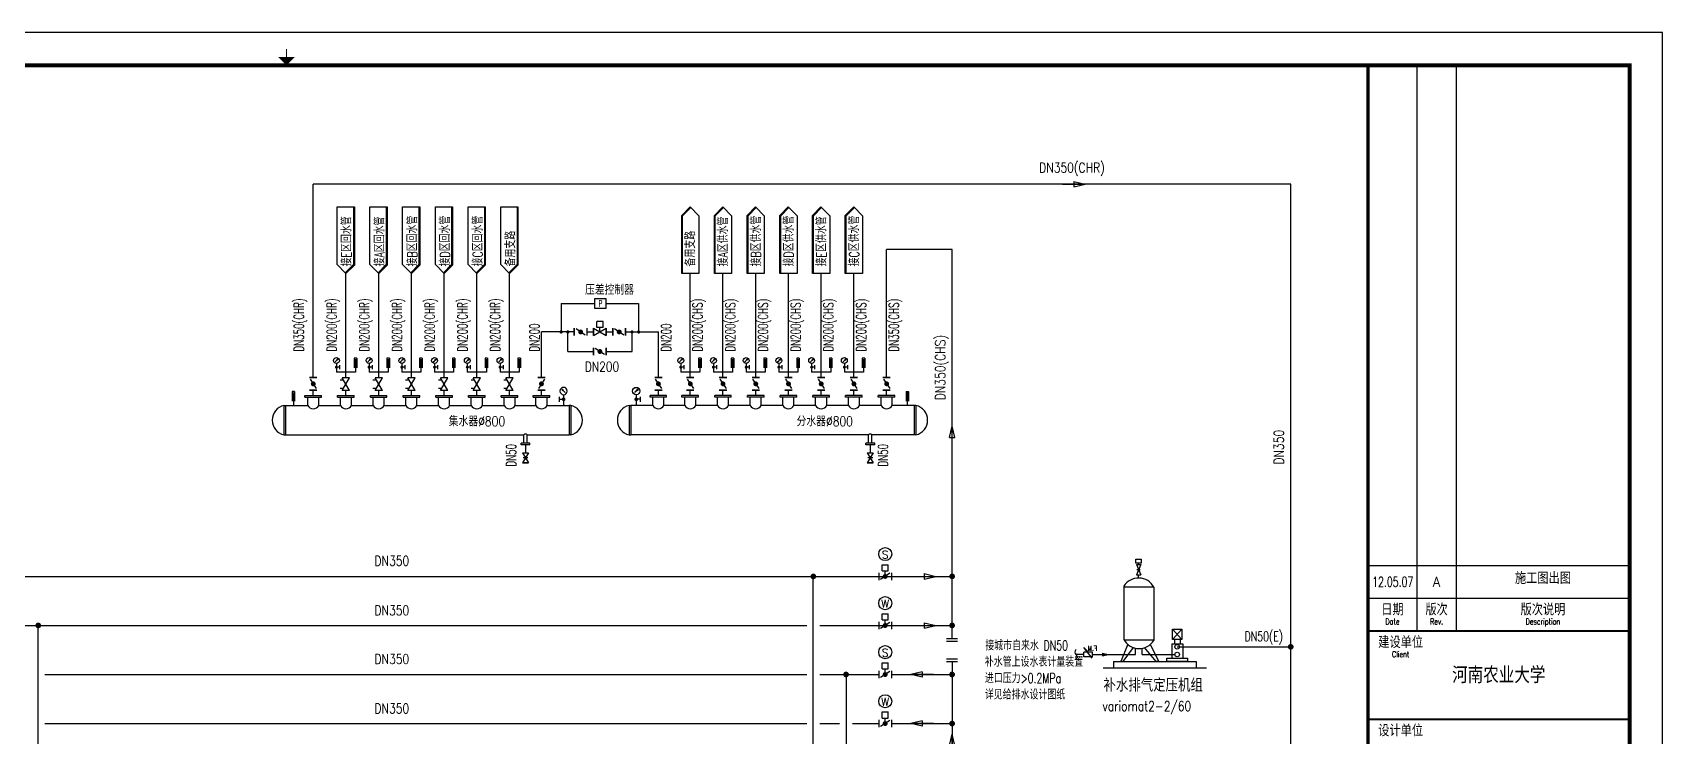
# Model space of a CAD drawing. Extents: x -345393 to -54719, y 203828 to 476815.
# Drawn here: x -311102 to -261293, y 307598 to 329124 of the extents above; entities that cross this region are included whole.
import ezdxf
from ezdxf.enums import TextEntityAlignment as Align

# ---------------------------------------------------------------- set-up
doc = ezdxf.new("R2010")
doc.units = 0
doc.header["$LTSCALE"] = 1000
doc.header["$MEASUREMENT"] = 0
doc.linetypes.add('CONTINOUS', pattern=[0])
doc.layers.get('0').update_dxf_attribs({"color": 252, "linetype": 'CONTINUOUS'})
doc.layers.get('Defpoints').update_dxf_attribs({"color": 252, "linetype": 'CONTINUOUS'})
for name, color, linetype in [('图框', 252, 'CONTINUOUS'), ('暖通-水-水阀', 3, 'CONTINUOUS'), ('暖通-水-管道-供水', 1, 'CONTINUOUS'), ('暖通-风-设备', 40, 'CONTINUOUS'), ('暖通-风-说明', 3, 'CONTINUOUS')]:
    doc.layers.add(name, color=color, linetype=linetype)
doc.styles.add('HZ-ZG', font='romans.shx', dxfattribs={"width": 0.8, "bigfont": 'hzf.shx'})
doc.styles.add('HZXY', font='romans.shx', dxfattribs={"bigfont": 'HZTXT.SHX'})
doc.styles.add('K-KHZ', font='', dxfattribs={"width": 0.8})
doc.styles.add('TKZ1', font='tjromant.shx', dxfattribs={"bigfont": 'tjhts.shx'})
doc.styles.add('TKZ1_tjhts.shx', font='tjromant.shx', dxfattribs={"bigfont": 'tjhts.shx'})
doc.styles.add('TKZ2_tjkts.shx', font='tjromant.shx', dxfattribs={"bigfont": 'tjkts.shx'})
doc.styles.get('K-KHZ').set_extended_font_data('SimSun')

# ---------------------------------------------------------------- blocks, each defined once
blk = doc.blocks.new('箭头')
at = {"color": 3, "linetype": 'CONTINOUS'}
for p, q in [((-317, 0), (381, 0)), ((32, 84), (381, 0)), ((32, 84), (32, -84)), ((32, -84), (381, 0))]:
    blk.add_line(p, q, dxfattribs=at)
blk = doc.blocks.new('电动双位蝶阀150-2')
for p, q in [((-130, 75), (-130, -75)), ((94, 63), (-94, -63)), ((-62, 237), (63, 237)), ((-62, 112), (-62, 237)), ((-62, 112), (63, 112)), ((0, 0), (0, 112)), ((63, 112), (63, 237)), ((130, 75), (130, -75))]:
    blk.add_line(p, q)
at = {"const_width": 49.7}
blk.add_lwpolyline([(-25, -1, 1), (25, -1, 1)], format="xyb", close=True, dxfattribs=at)
blk = doc.blocks.new('水力平衡阀150')
for p, q in [((130, -75), (-130, 75)), ((130, 75), (-130, -75)), ((-130, -75), (-130, 75)), ((-85, 49), (-85, 117)), ((85, 49), (85, 117)), ((130, -75), (130, 75))]:
    blk.add_line(p, q)
blk = doc.blocks.new('温度计150')
for p, q in [((26, 285), (-26, 285)), ((-26, 285), (-26, 85)), ((0, 264), (0, 0)), ((26, 285), (26, 85))]:
    blk.add_line(p, q)
blk = doc.blocks.new('压力表150')
for p, q in [((-5, 291), (37, 332)), ((37, 332), (2, 311, -2160)), ((37, 332), (16, 298, -2160)), ((-32, 264), (-5, 291)), ((86, 125), (-18, 125)), ((0, 219), (0, 117)), ((0, 112), (0, 0)), ((86, 75), (86, 175))]:
    blk.add_line(p, q)
at = {"const_width": 37.5}
blk.add_lwpolyline([(-19, 125, 1), (19, 125, 1)], format="xyb", close=True, dxfattribs=at)
blk.add_circle((0, 294), 75)
for start, end in [(90, 270), (270, 90)]:
    blk.add_arc((0, 125), 18.8, start, end)
blk = doc.blocks.new('闸阀150')
for p, q in [((130, 75), (-130, -75)), ((130, -75), (-130, 75)), ((-130, 75), (-130, -75)), ((0, -63), (0, 63)), ((130, 75), (130, -75))]:
    blk.add_line(p, q)
blk = doc.blocks.new('蝶阀150-2')
for p, q in [((-130, 75), (-130, -75)), ((94, 63), (-94, -63)), ((130, 75), (130, -75))]:
    blk.add_line(p, q)
at = {"const_width": 49.7}
blk.add_lwpolyline([(-25, -1, 1), (25, -1, 1)], format="xyb", close=True, dxfattribs=at)
blk = doc.blocks.new('电动双位阀150')
for p, q in [((130, 75), (-130, -75)), ((130, -75), (-130, 75)), ((-130, 75), (-130, -75)), ((-63, 213), (63, 213)), ((-63, 88), (-63, 213)), ((-63, 88), (63, 88)), ((0, 0), (0, 88)), ((63, 88), (63, 213)), ((130, 75), (130, -75))]:
    blk.add_line(p, q)
blk = doc.blocks.new('TJAD_TK_A1')
for p, q in [((1266.38, 940.45), (1266.38, 767.45)), ((1278.38, 940.45), (1278.38, 767.45)), ((1251.38, 777.45), (1263.38, 777.45)), ((1251.38, 777.45), (1331.38, 777.45)), ((1251.38, 767.45), (1331.38, 767.45))]:
    blk.add_line(p, q)
for points, const_width in [([(1251.38, 940.45), (1251.38, 366.45)], 1), ([(1251.38, 767.45), (1331.38, 767.45)], 0.6)]:
    blk.add_lwpolyline(points, dxfattribs=dict(const_width=const_width))
at = {"layer": '图框'}
for p, q in [((1341.38, 950.45), (500.38, 950.45)), ((1341.38, 356.45), (1341.38, 950.45)), ((1251.38, 787.45), (1331.38, 787.45))]:
    blk.add_line(p, q, dxfattribs=at)
for points, const_width in [([(920.88, 942.95), (920.88, 945.45)], 0.3), ([(1251.38, 740.45), (1331.38, 740.45)], 0.6)]:
    blk.add_lwpolyline(points, dxfattribs=dict(at, const_width=const_width))
at = {"layer": '图框', "const_width": 1.2}
blk.add_lwpolyline([(1331.38, 940.45), (525.38, 940.45), (525.38, 366.45), (1331.38, 366.45)], close=True, dxfattribs=at)
at = {"layer": '图框'}
blk.add_solid([(918.38, 942.95), (923.38, 942.95), (920.88, 940.45)], dxfattribs=at)
at = {"style": 'TKZ2_tjkts.shx'}
for s, p in [('日期', (1258.88, 774)), ('版次', (1272.38, 774)), ('版次说明', (1304.88, 774)), ('建设单位', (1261.38, 764)), ('设计单位', (1261.38, 737))]:
    blk.add_text(s, height=3.6, dxfattribs=at).set_placement(p, align=Align.MIDDLE_CENTER)
at = {"style": 'TKZ2_tjkts.shx', "width": 0.8}
for s, p in [('Date', (1258.88, 770.3)), ('Rev.', (1272.38, 770.3)), ('Description', (1304.88, 770.3)), ('Client', (1261.38, 760.3))]:
    blk.add_text(s, height=1.8, dxfattribs=at).set_placement(p, align=Align.MIDDLE_CENTER)
at = {"layer": '图框', "style": 'TKZ1_tjhts.shx', "width": 0.7}
blk.add_text('12.05.07', height=3, dxfattribs=at).set_placement((1258.96, 782.45), align=Align.MIDDLE_CENTER)
at = {"layer": '图框', "style": 'TKZ1_tjhts.shx'}
for s, height, p in [('A', 3, (1272.38, 782.45)), ('施工图出图', 3.6, (1304.88, 783.61)), ('河南农业大学', 5, (1291.38, 753.95))]:
    blk.add_text(s, height=height, dxfattribs=at).set_placement(p, align=Align.MIDDLE_CENTER)
blk = doc.blocks.new('流量计150')
for p, q in [((0, -75), (0, 75)), ((0, 75), (260, 75)), ((260, -75), (260, 75)), ((0, -75), (260, -75))]:
    blk.add_line(p, q)
blk.add_lwpolyline([(7, -117), (255, 211), (138, 89), (185, 118)])
at = {"style": 'HZXY', "width": 0.7}
blk.add_text('F.M', height=150, dxfattribs=at).set_placement((-1, 189), align=Align.MIDDLE)
blk = doc.blocks.new('闭式定压罐')
at = {"color": 3}
for p, q in [((-576, 3199), (-576, 3315)), ((-576, 3315), (-412, 3315)), ((-494, 3199), (-576, 3199)), ((-563, 3155), (-425, 3155)), ((-563, 3155), (-425, 2840)), ((-425, 3155), (-563, 2840)), ((-546, 2998), (-442, 2998)), ((-494, 3155), (-494, 3199)), ((-412, 3199), (-494, 3199)), ((-412, 3315), (-412, 3199)), ((-563, 2840), (-425, 2840)), ((-942, 2475), (-36, 2475)), ((-827, 719), (-1039, 194)), ((-969, 194), (-655, 617)), ((-935, 849), (-31, 849)), ((43, 194), (-310, 617)), ((-137, 711), (122, 194)), ((602, 862), (602, 734)), ((771, 862), (771, 734)), ((-1582, 0), (1582, 0)), ((-1265, 194), (1265, 194)), ((-1265, 194), (-1265, 0)), ((-1039, 194), (-969, 194)), ((122, 194), (43, 194)), ((367, 292), (996, 292)), ((367, 194), (367, 292)), ((996, 194), (367, 194)), ((996, 292), (996, 194)), ((1265, 194), (1265, 0))]:
    blk.add_line(p, q, dxfattribs=at)
for p, q in [((-942, 2493), (-942, 861)), ((-31, 2467), (-31, 834)), ((545, 1173), (828, 1173)), ((545, 862), (545, 1173)), ((828, 1173), (828, 862)), ((521, 734), (856, 734)), ((521, 734), (521, 292)), ((828, 862), (545, 862)), ((856, 734), (856, 292))]:
    blk.add_line(p, q)
at = {"color": 2}
for p, q in [((-494, 2743), (-494, 2840)), ((545, 1173), (828, 862)), ((545, 862), (828, 1173))]:
    blk.add_line(p, q, dxfattribs=at)
at = {"color": 1}
for p, q in [((-586, 404), (-586, 584)), ((-386, 404), (-386, 584)), ((-1909, 404), (-586, 404)), ((-386, 404), (616, 404))]:
    blk.add_line(p, q, dxfattribs=at)
at = {"color": 2}
for centre in [(685, 638), (685, 404)]:
    blk.add_circle(centre, 69.4, dxfattribs=at)
for centre, start, end in [((-494, 2217), 28.3164, 148.3164), ((-479, 1110), 208.3164, 328.3164)]:
    blk.add_arc(centre, 526, start, end)

msp = doc.modelspace()

# ---------------------------------------------------------------- linework, layer by layer
at = {"layer": 'Defpoints'}
for points in [[(-270292.68322, 328124.43019), (-342892.68322, 328124.43019), (-342892.68322, 270724.43019), (-270292.68322, 270724.43019)], [(-342892.68322, 328124.43019), (-270292.68322, 328124.43019), (-270292.68322, 270724.43019), (-342892.68322, 270724.43019)]]:
    msp.add_lwpolyline(points, close=True, dxfattribs=at)
at = {"layer": '暖通-水-水阀'}
for p, q in [((-293571.7787, 320980.99949), (-293929.75975, 320980.99949)), ((-293929.75975, 320980.99949), (-293929.75975, 320694.61466)), ((-293571.7787, 320694.61466), (-293571.7787, 320980.99949)), ((-293929.75975, 320694.61466), (-293571.7787, 320694.61466)), ((-294548.14804, 320079.673), (-294548.14804, 319854.7512)), ((-294158.57207, 320079.673), (-294158.57207, 319854.7512)), ((-293958.32958, 319854.7512), (-293958.32958, 320079.673)), ((-293568.75361, 319854.7512), (-293568.75361, 320079.673)), ((-293368.94724, 320079.673), (-293368.94724, 319854.7512)), ((-292979.37127, 320079.673), (-292979.37127, 319854.7512)), ((-293958.43861, 319480.98421), (-293958.43861, 319256.06242)), ((-293568.86264, 319480.98421), (-293568.86264, 319256.06242)), ((-302413.08762, 318575.21888), (-302638.00941, 318575.21888)), ((-301525.54851, 318740.56067), (-301817.19032, 318740.56067)), ((-301412.70358, 318564.54462), (-301637.62537, 318564.54462)), ((-301233.90671, 318740.56067), (-301525.54851, 318740.56067)), ((-300525.54851, 318740.56067), (-300817.19032, 318740.56067)), ((-300412.44755, 318564.54462), (-300637.36934, 318564.54462)), ((-300233.90671, 318740.56067), (-300525.54851, 318740.56067)), ((-299525.54851, 318740.56067), (-299817.19032, 318740.56067)), ((-299412.44755, 318564.54462), (-299637.36934, 318564.54462)), ((-299233.90671, 318740.56067), (-299525.54851, 318740.56067)), ((-298525.54851, 318740.56067), (-298817.19032, 318740.56067)), ((-298412.44755, 318564.54462), (-298637.36934, 318564.54462)), ((-298233.90671, 318740.56067), (-298525.54851, 318740.56067)), ((-297525.54851, 318740.56067), (-297817.19032, 318740.56067)), ((-297412.44755, 318564.54462), (-297637.36934, 318564.54462)), ((-297233.90671, 318740.56067), (-297525.54851, 318740.56067)), ((-296525.54851, 318740.56067), (-296817.19032, 318740.56067)), ((-296412.44755, 318564.54462), (-296637.36934, 318564.54462)), ((-296233.90671, 318740.56067), (-296525.54851, 318740.56067)), ((-295662.09655, 318575.21888), (-295437.17476, 318575.21888)), ((-291864.98664, 318575.21888), (-292089.90843, 318575.21888)), ((-291002.17474, 318740.56067), (-291293.81655, 318740.56067)), ((-290889.71385, 318575.21888), (-291114.63564, 318575.21888)), ((-290710.53294, 318740.56067), (-291002.17474, 318740.56067)), ((-290002.17474, 318740.56067), (-290293.81655, 318740.56067)), ((-289889.71385, 318575.21888), (-290114.63564, 318575.21888)), ((-289710.53294, 318740.56067), (-290002.17474, 318740.56067)), ((-289002.17474, 318740.56067), (-289293.81655, 318740.56067)), ((-288889.71385, 318575.21888), (-289114.63564, 318575.21888)), ((-288710.53294, 318740.56067), (-289002.17474, 318740.56067)), ((-288002.17474, 318740.56067), (-288293.81655, 318740.56067)), ((-287889.71385, 318575.21888), (-288114.63564, 318575.21888)), ((-287710.53294, 318740.56067), (-288002.17474, 318740.56067)), ((-287002.17474, 318740.56067), (-287293.81655, 318740.56067)), ((-286889.71385, 318575.21888), (-287114.63564, 318575.21888)), ((-286710.53294, 318740.56067), (-287002.17474, 318740.56067)), ((-286002.17474, 318740.56067), (-286293.81655, 318740.56067)), ((-285889.71385, 318575.21888), (-286114.63564, 318575.21888)), ((-285710.53294, 318740.56067), (-286002.17474, 318740.56067)), ((-284889.13779, 318575.21888), (-285114.05958, 318575.21888)), ((-302413.08762, 318185.64291), (-302638.00941, 318185.64291)), ((-301412.70358, 318174.96865), (-301637.62537, 318174.96865)), ((-300412.44755, 318174.96865), (-300637.36934, 318174.96865)), ((-299412.44755, 318174.96865), (-299637.36934, 318174.96865)), ((-298412.44755, 318174.96865), (-298637.36934, 318174.96865)), ((-297412.44755, 318174.96865), (-297637.36934, 318174.96865)), ((-296412.44755, 318174.96865), (-296637.36934, 318174.96865)), ((-295662.09655, 318185.64291), (-295437.17476, 318185.64291)), ((-291864.98664, 318185.64291), (-292089.90843, 318185.64291)), ((-290889.71385, 318185.64291), (-291114.63564, 318185.64291)), ((-289889.71385, 318185.64291), (-290114.63564, 318185.64291)), ((-288889.71385, 318185.64291), (-289114.63564, 318185.64291)), ((-287889.71385, 318185.64291), (-288114.63564, 318185.64291)), ((-286889.71385, 318185.64291), (-287114.63564, 318185.64291)), ((-285889.71385, 318185.64291), (-286114.63564, 318185.64291)), ((-284889.13779, 318185.64291), (-285114.05958, 318185.64291)), ((-295947.30333, 315961.03373), (-296127.24077, 315961.03373)), ((-285411.66197, 315961.03373), (-285591.5994, 315961.03373)), ((-283169.89334, 310591.85105), (-282830.61303, 310591.85105)), ((-283169.89334, 310508.51771), (-282830.61303, 310508.51771)), ((-283169.89334, 309975.18438), (-282830.61303, 309975.18438)), ((-283169.89334, 309891.85105), (-282830.61303, 309891.85105))]:
    msp.add_line(p, q, dxfattribs=at)
at = {"layer": '暖通-水-管道-供水'}
for p, q in [((-302525.54851, 318564.54462), (-302525.54851, 324486.39897)), ((-272650.92758, 324486.39897), (-302525.54851, 324486.39897)), ((-272650.92758, 283772.94705), (-272650.92758, 324486.39897)), ((-285001.59868, 318575.21888), (-285001.53779, 322486.39897)), ((-283000.25319, 322486.39897), (-285001.53779, 322486.39897)), ((-283000.25319, 310591.85105), (-283000.25319, 322486.39897)), ((-301525.16447, 318564.54462), (-301525.16447, 321758.11752)), ((-300524.90844, 318564.54462), (-300524.90844, 321758.11752)), ((-299524.90844, 318564.54462), (-299524.90844, 321758.11752)), ((-298524.90844, 318564.54462), (-298524.90844, 321758.11752)), ((-297524.90844, 318564.54462), (-297524.90844, 321758.11752)), ((-296524.90844, 318564.54462), (-296524.90844, 321758.11752)), ((-291002.17474, 318575.21888), (-291002.17474, 321758.11752)), ((-290002.17474, 318575.21888), (-290002.17474, 321758.11752)), ((-289002.17474, 318575.21888), (-289002.17474, 321758.11752)), ((-288002.17474, 318575.21888), (-288002.17474, 321758.11752)), ((-287002.17474, 318575.21888), (-287002.17474, 321758.11752)), ((-286002.17474, 318575.21888), (-286002.17474, 321758.11752)), ((-294947.72412, 320837.80708), (-294947.72412, 319967.2121)), ((-294947.72412, 320837.80708), (-293929.75975, 320837.80708)), ((-293571.7787, 320837.80708), (-292579.57713, 320837.80708)), ((-292579.57713, 320837.80708), (-292579.57713, 319967.2121)), ((-295549.63565, 318575.21888), (-295549.63565, 319967.2121)), ((-294547.92998, 319967.2121), (-295549.63565, 319967.2121)), ((-294748.02215, 319370.57703), (-294748.02215, 319967.2121)), ((-294158.57207, 319967.2121), (-293958.32958, 319967.2121)), ((-293568.75361, 319967.2121), (-293368.72918, 319967.2121)), ((-292979.15321, 319967.2121), (-291977.44754, 319967.2121)), ((-292779.57713, 319370.57703), (-292779.57713, 319967.2121)), ((-291977.44754, 318575.21888), (-291977.44754, 319967.2121)), ((-294748.02215, 319370.57703), (-293958.43861, 319370.57703)), ((-293568.86264, 319370.57703), (-292779.57713, 319370.57703)), ((-302525.54851, 318024.96865), (-302525.54851, 318174.96865)), ((-301525.16447, 318024.96865), (-301525.16447, 318174.96865)), ((-300524.90844, 318024.96865), (-300524.90844, 318174.96865)), ((-299524.90844, 318024.96865), (-299524.90844, 318174.96865)), ((-298524.90844, 318024.96865), (-298524.90844, 318174.96865)), ((-297524.90844, 318024.96865), (-297524.90844, 318174.96865)), ((-296524.90844, 318024.96865), (-296524.90844, 318174.96865)), ((-295549.63565, 318024.96865), (-295549.63565, 318185.64291)), ((-291977.44754, 318024.96865), (-291977.44754, 318185.64291)), ((-291002.17474, 318024.96865), (-291002.17474, 318185.64291)), ((-290002.17474, 318024.96865), (-290002.17474, 318185.64291)), ((-289002.17474, 318024.96865), (-289002.17474, 318185.64291)), ((-288002.17474, 318024.96865), (-288002.17474, 318185.64291)), ((-287002.17474, 318024.96865), (-287002.17474, 318185.64291)), ((-286002.17474, 318024.96865), (-286002.17474, 318185.64291)), ((-285001.53468, 318024.96865), (-285001.53468, 318185.64291)), ((-296037.27205, 316516.73816), (-296037.27205, 316272.69451)), ((-285501.63069, 316516.73816), (-285501.63069, 316272.69451)), ((-287241.58652, 283033.65447), (-287241.58652, 312491.85105)), ((-310929.65435, 281731.75267), (-310929.65435, 310991.85105)), ((-276120.92875, 310337.65198), (-272650.92758, 310337.65198)), ((-283000.25319, 309891.85105), (-283000.25319, 283772.94705)), ((-278974.21177, 310104.31865), (-279214.49445, 310104.31865)), ((-287441.58652, 309491.85105), (-287441.58652, 309491.85105)), ((-286241.25319, 309491.85105), (-286241.25319, 281973.51654))]:
    msp.add_line(p, q, dxfattribs=at)
at = {"layer": '暖通-水-管道-供水', "color": 6}
for p, q in [((-315142.60751, 312491.85105), (-283000.25319, 312491.85105)), ((-315142.60751, 310991.85105), (-287441.58652, 310991.85105)), ((-287041.58652, 310991.85105), (-283000.25319, 310991.85105)), ((-310729.65435, 309491.85105), (-287441.58652, 309491.85105)), ((-287041.58652, 309491.85105), (-286241.25319, 309491.85105)), ((-286241.25319, 309491.85105), (-285241.25319, 309491.85105)), ((-284851.67721, 309491.85105), (-283000.25319, 309491.85105)), ((-310729.65435, 307991.85105), (-287441.58652, 307991.85105)), ((-287041.58652, 307991.85105), (-286441.25319, 307991.85105)), ((-286041.25319, 307991.85105), (-285241.25319, 307991.85105)), ((-284851.67721, 307991.85105), (-283000.25319, 307991.85105))]:
    msp.add_line(p, q, dxfattribs=at)
at = {"layer": '暖通-水-管道-供水', "const_width": 50, "flags": 128}
for points in [[(-294972.50606, 319967.2121, 1), (-294922.50606, 319967.2121, 1)], [(-294769.69918, 319967.2121, 1), (-294719.69918, 319967.2121, 1)], [(-292757.384, 319967.2121, -1), (-292807.384, 319967.2121, -1)], [(-292554.57713, 319967.2121, -1), (-292604.57713, 319967.2121, -1)]]:
    msp.add_lwpolyline(points, format="xyb", close=True, dxfattribs=at)
at = {"layer": '暖通-水-管道-供水', "const_width": 87.5}
for points in [[(-287285.33652, 312491.85105, 1), (-287197.83652, 312491.85105, 1)], [(-283044.00319, 312491.85105, 1), (-282956.50319, 312491.85105, 1)], [(-310973.40435, 310991.85105, 1), (-310885.90435, 310991.85105, 1)], [(-283044.00319, 310991.85105, 1), (-282956.50319, 310991.85105, 1)], [(-272607.17758, 310337.65198, -1), (-272694.67758, 310337.65198, -1)], [(-286285.00319, 309491.85105, 1), (-286197.50319, 309491.85105, 1)], [(-283044.00319, 309491.85105, 1), (-282956.50319, 309491.85105, 1)], [(-283044.00319, 307991.85105, 1), (-282956.50319, 307991.85105, 1)]]:
    msp.add_lwpolyline(points, format="xyb", close=True, dxfattribs=at)
at = {"layer": '暖通-水-管道-供水', "color": 2}
for centre, start, end in [((-279148.32536, 310178.09206), 131.88967286, 228.11032714), ((-279280.66355, 310030.54524), 311.88967286, 48.11032714)]:
    msp.add_arc(centre, 99.10027, start, end, dxfattribs=at)
at = {"layer": '暖通-风-设备', "color": 3}
for p, q in [((-302779.11842, 318024.96865), (-302271.97861, 318024.96865)), ((-302779.11842, 317974.25467), (-302779.11842, 318024.96865)), ((-302779.11842, 317974.25467), (-302271.97861, 317974.25467)), ((-302694.59512, 317720.68476), (-302694.59512, 317974.25467)), ((-302356.50191, 317720.68476), (-302356.50191, 317974.25467)), ((-302271.97861, 317974.25467), (-302271.97861, 318024.96865)), ((-301778.73438, 317974.25467), (-301778.73438, 318024.96865)), ((-301778.73438, 318024.96865), (-301271.59457, 318024.96865)), ((-301778.73438, 317974.25467), (-301271.59457, 317974.25467)), ((-301694.21107, 317720.68476), (-301694.21107, 317974.25467)), ((-301356.11787, 317720.68476), (-301356.11787, 317974.25467)), ((-301271.59457, 317974.25467), (-301271.59457, 318024.96865)), ((-300778.47835, 317974.25467), (-300778.47835, 318024.96865)), ((-300778.47835, 318024.96865), (-300271.33854, 318024.96865)), ((-300778.47835, 317974.25467), (-300271.33854, 317974.25467)), ((-300693.95505, 317720.68476), (-300693.95505, 317974.25467)), ((-300355.86184, 317720.68476), (-300355.86184, 317974.25467)), ((-300271.33854, 317974.25467), (-300271.33854, 318024.96865)), ((-299778.47835, 317974.25467), (-299778.47835, 318024.96865)), ((-299778.47835, 318024.96865), (-299271.33854, 318024.96865)), ((-299778.47835, 317974.25467), (-299271.33854, 317974.25467)), ((-299693.95505, 317720.68476), (-299693.95505, 317974.25467)), ((-299355.86184, 317720.68476), (-299355.86184, 317974.25467)), ((-299271.33854, 317974.25467), (-299271.33854, 318024.96865)), ((-298778.47835, 317974.25467), (-298778.47835, 318024.96865)), ((-298778.47835, 318024.96865), (-298271.33854, 318024.96865)), ((-298778.47835, 317974.25467), (-298271.33854, 317974.25467)), ((-298693.95505, 317720.68476), (-298693.95505, 317974.25467)), ((-298355.86184, 317720.68476), (-298355.86184, 317974.25467)), ((-298271.33854, 317974.25467), (-298271.33854, 318024.96865)), ((-297778.47835, 317974.25467), (-297778.47835, 318024.96865)), ((-297778.47835, 318024.96865), (-297271.33854, 318024.96865)), ((-297778.47835, 317974.25467), (-297271.33854, 317974.25467)), ((-297693.95505, 317720.68476), (-297693.95505, 317974.25467)), ((-297355.86184, 317720.68476), (-297355.86184, 317974.25467)), ((-297271.33854, 317974.25467), (-297271.33854, 318024.96865)), ((-296778.47835, 317974.25467), (-296778.47835, 318024.96865)), ((-296778.47835, 318024.96865), (-296271.33854, 318024.96865)), ((-296778.47835, 317974.25467), (-296271.33854, 317974.25467)), ((-296693.95505, 317720.68476), (-296693.95505, 317974.25467)), ((-296355.86184, 317720.68476), (-296355.86184, 317974.25467)), ((-296271.33854, 317974.25467), (-296271.33854, 318024.96865)), ((-295803.20556, 317974.25467), (-295803.20556, 318024.96865)), ((-295803.20556, 318024.96865), (-295296.06575, 318024.96865)), ((-295803.20556, 317974.25467), (-295296.06575, 317974.25467)), ((-295718.68226, 317720.68476), (-295718.68226, 317974.25467)), ((-295380.58905, 317720.68476), (-295380.58905, 317974.25467)), ((-295296.06575, 317974.25467), (-295296.06575, 318024.96865)), ((-292231.01744, 317974.25467), (-292231.01744, 318024.96865)), ((-291723.87763, 318024.96865), (-292231.01744, 318024.96865)), ((-291723.87763, 317974.25467), (-292231.01744, 317974.25467)), ((-292146.49414, 317720.68476), (-292146.49414, 317974.25467)), ((-291808.40093, 317720.68476), (-291808.40093, 317974.25467)), ((-291723.87763, 317974.25467), (-291723.87763, 318024.96865)), ((-291255.74465, 317974.25467), (-291255.74465, 318024.96865)), ((-290748.60484, 318024.96865), (-291255.74465, 318024.96865)), ((-290748.60484, 317974.25467), (-291255.74465, 317974.25467)), ((-291171.22135, 317720.68476), (-291171.22135, 317974.25467)), ((-290833.12814, 317720.68476), (-290833.12814, 317974.25467)), ((-290748.60484, 317974.25467), (-290748.60484, 318024.96865)), ((-289748.54083, 318024.96865), (-290255.68064, 318024.96865)), ((-290255.68064, 317974.25467), (-290255.68064, 318024.96865)), ((-289748.54083, 317974.25467), (-290255.68064, 317974.25467)), ((-290171.15734, 317720.68476), (-290171.15734, 317974.25467)), ((-289833.06413, 317720.68476), (-289833.06413, 317974.25467)), ((-289748.54083, 317974.25467), (-289748.54083, 318024.96865)), ((-288748.28481, 318024.96865), (-289255.42461, 318024.96865)), ((-289255.42461, 317974.25467), (-289255.42461, 318024.96865)), ((-288748.28481, 317974.25467), (-289255.42461, 317974.25467)), ((-289170.90131, 317720.68476), (-289170.90131, 317974.25467)), ((-288832.80811, 317720.68476), (-288832.80811, 317974.25467)), ((-288748.28481, 317974.25467), (-288748.28481, 318024.96865)), ((-287748.28481, 318024.96865), (-288255.42461, 318024.96865)), ((-288255.42461, 317974.25467), (-288255.42461, 318024.96865)), ((-287748.28481, 317974.25467), (-288255.42461, 317974.25467)), ((-288170.90131, 317720.68476), (-288170.90131, 317974.25467)), ((-287832.80811, 317720.68476), (-287832.80811, 317974.25467)), ((-287748.28481, 317974.25467), (-287748.28481, 318024.96865)), ((-286748.28481, 318024.96865), (-287255.42461, 318024.96865)), ((-287255.42461, 317974.25467), (-287255.42461, 318024.96865)), ((-286748.28481, 317974.25467), (-287255.42461, 317974.25467)), ((-287170.90131, 317720.68476), (-287170.90131, 317974.25467)), ((-286832.80811, 317720.68476), (-286832.80811, 317974.25467)), ((-286748.28481, 317974.25467), (-286748.28481, 318024.96865)), ((-285748.28481, 318024.96865), (-286255.42461, 318024.96865)), ((-286255.42461, 317974.25467), (-286255.42461, 318024.96865)), ((-285748.28481, 317974.25467), (-286255.42461, 317974.25467)), ((-286170.90131, 317720.68476), (-286170.90131, 317974.25467)), ((-285832.80811, 317720.68476), (-285832.80811, 317974.25467)), ((-285748.28481, 317974.25467), (-285748.28481, 318024.96865)), ((-284747.96477, 318024.96865), (-285255.10458, 318024.96865)), ((-285255.10458, 317974.25467), (-285255.10458, 318024.96865)), ((-284747.96477, 317974.25467), (-285255.10458, 317974.25467)), ((-285170.58128, 317720.68476), (-285170.58128, 317974.25467)), ((-284832.48807, 317720.68476), (-284832.48807, 317974.25467)), ((-284747.96477, 317974.25467), (-284747.96477, 318024.96865)), ((-303421.49551, 317720.68476), (-303370.78153, 317720.68476)), ((-303421.49551, 317720.68476), (-303421.49551, 316821.02205)), ((-303370.78153, 317720.68476), (-303370.78153, 316821.02205)), ((-294653.68866, 317720.68476), (-294704.40264, 317720.68476)), ((-294704.40264, 317720.68476), (-294704.40264, 316821.02205)), ((-294653.68866, 317720.68476), (-294653.68866, 316821.02205)), ((-292873.39453, 317720.68476), (-292822.68055, 317720.68476)), ((-292873.39453, 317720.68476), (-292873.39453, 316821.02205)), ((-292822.68055, 317720.68476), (-292822.68055, 316821.02205)), ((-284105.58768, 317720.68476), (-284156.30166, 317720.68476)), ((-284156.30166, 317720.68476), (-284156.30166, 316821.02205)), ((-284105.58768, 317720.68476), (-284105.58768, 316821.02205)), ((-303421.49551, 316821.02205), (-303370.78153, 316821.02205)), ((-296087.98603, 316567.45214), (-296087.98603, 316821.02205)), ((-295986.55807, 316567.45214), (-295986.55807, 316821.02205)), ((-294653.68866, 316821.02205), (-294704.40264, 316821.02205)), ((-292873.39453, 316821.02205), (-292822.68055, 316821.02205)), ((-285552.34467, 316567.45214), (-285552.34467, 316821.02205)), ((-285450.91671, 316567.45214), (-285450.91671, 316821.02205)), ((-284105.58768, 316821.02205), (-284156.30166, 316821.02205)), ((-296172.50933, 316516.73816), (-296172.50933, 316567.45214)), ((-295902.03477, 316567.45214), (-296172.50933, 316567.45214)), ((-295902.03477, 316516.73816), (-296172.50933, 316516.73816)), ((-295902.03477, 316516.73816), (-295902.03477, 316567.45214)), ((-285636.86797, 316516.73816), (-285636.86797, 316567.45214)), ((-285366.3934, 316567.45214), (-285636.86797, 316567.45214)), ((-285366.3934, 316516.73816), (-285636.86797, 316516.73816)), ((-285366.3934, 316516.73816), (-285366.3934, 316567.45214))]:
    msp.add_line(p, q, dxfattribs=at)
at = {"layer": '暖通-风-设备'}
for p, q in [((-303370.78153, 317720.68476), (-302694.59512, 317720.68476)), ((-302356.4379, 317720.68476), (-301694.4671, 317720.68476)), ((-301355.98985, 317720.68476), (-300693.95505, 317720.68476)), ((-300355.86184, 317720.68476), (-299693.95505, 317720.68476)), ((-299355.86184, 317720.68476), (-298693.95505, 317720.68476)), ((-298355.86184, 317720.68476), (-297694.01905, 317720.68476)), ((-297355.92585, 317720.68476), (-296693.95505, 317720.68476)), ((-296355.86184, 317720.68476), (-295718.68226, 317720.68476)), ((-295380.58905, 317720.68476), (-294704.40264, 317720.68476)), ((-292146.49414, 317720.68476), (-292822.68055, 317720.68476)), ((-291171.22135, 317720.68476), (-291808.40093, 317720.68476)), ((-290171.15734, 317720.68476), (-290833.12814, 317720.68476)), ((-289170.90131, 317720.68476), (-289832.87211, 317720.68476)), ((-288170.90131, 317720.68476), (-288832.80811, 317720.68476)), ((-287170.90131, 317720.68476), (-287832.80811, 317720.68476)), ((-286170.90131, 317720.68476), (-286832.80811, 317720.68476)), ((-285170.64529, 317720.68476), (-285832.61609, 317720.68476)), ((-284156.30166, 317720.68476), (-284832.48807, 317720.68476)), ((-303421.49551, 316821.02205), (-296087.98603, 316821.02205)), ((-295986.55807, 316821.02205), (-294704.40264, 316821.02205)), ((-285552.34467, 316821.02205), (-292822.68055, 316821.02205)), ((-284156.30166, 316821.02205), (-285450.91671, 316821.02205))]:
    msp.add_line(p, q, dxfattribs=at)
for centre, radius, start, end in [((-303317.26172, 317270.8534), 461.74986, 103.046189987, 256.953810013), ((-302525.54851, 317808.61881), 190.5496, 207.482384801, 332.517615199), ((-301525.16447, 317808.61881), 190.5496, 207.482384801, 332.517615199), ((-300524.90844, 317808.61881), 190.5496, 207.482384801, 332.517615199), ((-299524.90844, 317808.61881), 190.5496, 207.482384801, 332.517615199), ((-298524.90844, 317808.61881), 190.5496, 207.482384801, 332.517615199), ((-297524.90844, 317808.61881), 190.5496, 207.482384801, 332.517615199), ((-296524.90844, 317808.61881), 190.5496, 207.482384801, 332.517615199), ((-295549.63565, 317808.61881), 190.5496, 207.482384801, 332.517615199), ((-294757.92245, 317270.8534), 461.74986, 283.046189987, 76.953810013), ((-292769.16074, 317270.8534), 461.74986, 103.046189987, 256.953810013), ((-291977.44754, 317808.61881), 190.5496, 207.482384801, 332.517615199), ((-291002.17474, 317808.61881), 190.5496, 207.482384801, 332.517615199), ((-290002.11074, 317808.61881), 190.5496, 207.482384801, 332.517615199), ((-289001.85471, 317808.61881), 190.5496, 207.482384801, 332.517615199), ((-288001.85471, 317808.61881), 190.5496, 207.482384801, 332.517615199), ((-287001.85471, 317808.61881), 190.5496, 207.482384801, 332.517615199), ((-286001.85471, 317808.61881), 190.5496, 207.482384801, 332.517615199), ((-285001.53468, 317808.61881), 190.5496, 207.482384801, 332.517615199), ((-284209.82147, 317270.8534), 461.74986, 283.046189987, 76.953810013)]:
    msp.add_arc(centre, radius, start, end, dxfattribs=at)
at = {"layer": '暖通-风-设备', "color": 3}
for centre in [(-296037.27205, 316783.61367), (-285501.63069, 316783.61367)]:
    msp.add_arc(centre, 63.01821, 36.413762478, 143.586237522, dxfattribs=at)
at = {"layer": '暖通-风-说明', "color": 3}
for p, q in [((-301793.53083, 323790.28584), (-301267.87048, 323790.28584)), ((-301793.53083, 322026.73991), (-301793.53083, 323790.28584)), ((-301295.83775, 323790.28584), (-301295.83775, 322026.73991)), ((-301267.87048, 323790.28584), (-301267.87048, 322015.15549)), ((-300793.53083, 323790.28584), (-300267.87048, 323790.28584)), ((-300793.53083, 322026.73991), (-300793.53083, 323790.28584)), ((-300295.83775, 323790.28584), (-300295.83775, 322026.73991)), ((-300267.87048, 323790.28584), (-300267.87048, 322015.15549)), ((-299793.53083, 323790.28584), (-299267.87048, 323790.28584)), ((-299793.53083, 322026.73991), (-299793.53083, 323790.28584)), ((-299295.83775, 323790.28584), (-299295.83775, 322026.73991)), ((-299267.87048, 323790.28584), (-299267.87048, 322015.15549)), ((-298793.53083, 323790.28584), (-298267.87048, 323790.28584)), ((-298793.53083, 322026.73991), (-298793.53083, 323790.28584)), ((-298295.83775, 323790.28584), (-298295.83775, 322026.73991)), ((-298267.87048, 323790.28584), (-298267.87048, 322015.15549)), ((-297793.53083, 323790.28584), (-297267.87048, 323790.28584)), ((-297793.53083, 322026.73991), (-297793.53083, 323790.28584)), ((-297295.83775, 323790.28584), (-297295.83775, 322026.73991)), ((-297267.87048, 323790.28584), (-297267.87048, 322015.15549)), ((-296793.53083, 323790.28584), (-296267.87048, 323790.28584)), ((-296793.53083, 322026.73991), (-296793.53083, 323790.28584)), ((-296295.83775, 323790.28584), (-296295.83775, 322026.73991)), ((-296267.87048, 323790.28584), (-296267.87048, 322015.15549)), ((-291265.00492, 323533.24787), (-291007.96696, 323790.28584)), ((-291237.03765, 323521.66345), (-290988.19111, 323770.51)), ((-291007.96696, 323790.28584), (-290739.34457, 323521.66345)), ((-290265.00492, 323533.24787), (-290007.96696, 323790.28584)), ((-290237.03765, 323521.66345), (-289988.19111, 323770.51)), ((-290007.96696, 323790.28584), (-289739.34457, 323521.66345)), ((-289265.00492, 323533.24787), (-289007.96696, 323790.28584)), ((-289237.03765, 323521.66345), (-288988.19111, 323770.51)), ((-289007.96696, 323790.28584), (-288739.34457, 323521.66345)), ((-288265.00492, 323533.24787), (-288007.96696, 323790.28584)), ((-288237.03765, 323521.66345), (-287988.19111, 323770.51)), ((-288007.96696, 323790.28584), (-287739.34457, 323521.66345)), ((-287265.00492, 323533.24787), (-287007.96696, 323790.28584)), ((-287237.03765, 323521.66345), (-286988.19111, 323770.51)), ((-287007.96696, 323790.28584), (-286739.34457, 323521.66345)), ((-286265.00492, 323533.24787), (-286007.96696, 323790.28584)), ((-286237.03765, 323521.66345), (-285988.19111, 323770.51)), ((-286007.96696, 323790.28584), (-285739.34457, 323521.66345)), ((-291265.00492, 321758.11752), (-291265.00492, 323533.24787)), ((-291237.03765, 321758.11752), (-291237.03765, 323521.66345)), ((-290739.34457, 323521.66345), (-290739.34457, 321758.11752)), ((-290265.00492, 321758.11752), (-290265.00492, 323533.24787)), ((-290237.03765, 321758.11752), (-290237.03765, 323521.66345)), ((-289739.34457, 323521.66345), (-289739.34457, 321758.11752)), ((-289739.34457, 323521.66345), (-289739.34457, 321758.11752)), ((-289265.00492, 321758.11752), (-289265.00492, 323533.24787)), ((-289237.03765, 321758.11752), (-289237.03765, 323521.66345)), ((-288739.34457, 323521.66345), (-288739.34457, 321758.11752)), ((-288265.00492, 321758.11752), (-288265.00492, 323533.24787)), ((-288237.03765, 321758.11752), (-288237.03765, 323521.66345)), ((-287739.34457, 323521.66345), (-287739.34457, 321758.11752)), ((-287265.00492, 321758.11752), (-287265.00492, 323533.24787)), ((-287237.03765, 321758.11752), (-287237.03765, 323521.66345)), ((-286739.34457, 323521.66345), (-286739.34457, 321758.11752)), ((-286265.00492, 321758.11752), (-286265.00492, 323533.24787)), ((-286237.03765, 321758.11752), (-286237.03765, 323521.66345)), ((-285739.34457, 323521.66345), (-285739.34457, 321758.11752)), ((-301524.90844, 321758.11752), (-301793.53083, 322026.73991)), ((-301295.83775, 322026.73991), (-301544.68429, 321777.89337)), ((-301267.87048, 322015.15549), (-301524.90844, 321758.11752)), ((-300524.90844, 321758.11752), (-300793.53083, 322026.73991)), ((-300295.83775, 322026.73991), (-300544.68429, 321777.89337)), ((-300267.87048, 322015.15549), (-300524.90844, 321758.11752)), ((-299524.90844, 321758.11752), (-299793.53083, 322026.73991)), ((-299295.83775, 322026.73991), (-299544.68429, 321777.89337)), ((-299267.87048, 322015.15549), (-299524.90844, 321758.11752)), ((-298524.90844, 321758.11752), (-298793.53083, 322026.73991)), ((-298295.83775, 322026.73991), (-298544.68429, 321777.89337)), ((-298267.87048, 322015.15549), (-298524.90844, 321758.11752)), ((-297524.90844, 321758.11752), (-297793.53083, 322026.73991)), ((-297295.83775, 322026.73991), (-297544.68429, 321777.89337)), ((-297267.87048, 322015.15549), (-297524.90844, 321758.11752)), ((-296524.90844, 321758.11752), (-296793.53083, 322026.73991)), ((-296295.83775, 322026.73991), (-296544.68429, 321777.89337)), ((-296267.87048, 322015.15549), (-296524.90844, 321758.11752)), ((-290739.34457, 321758.11752), (-291265.00492, 321758.11752)), ((-289739.34457, 321758.11752), (-290265.00492, 321758.11752)), ((-288739.34457, 321758.11752), (-289265.00492, 321758.11752)), ((-287739.34457, 321758.11752), (-288265.00492, 321758.11752)), ((-286739.34457, 321758.11752), (-287265.00492, 321758.11752)), ((-285739.34457, 321758.11752), (-286265.00492, 321758.11752))]:
    msp.add_line(p, q, dxfattribs=at)
at = {"layer": '暖通-风-说明', "color": 2}
for centre in [(-285044.12519, 313173.72548), (-285044.12519, 311673.72548), (-285044.12519, 310173.72548), (-285044.12519, 308673.72548)]:
    msp.add_circle(centre, 200, dxfattribs=at)

# ---------------------------------------------------------------- block references
at = {"layer": '图框', "xscale": 100, "yscale": 100, "zscale": 100}
msp.add_blockref('TJAD_TK_A1', (-395430.59915, 234079.50949), dxfattribs=at)
at = {"layer": '暖通-水-水阀'}
for p in [(-279310.20054, 324486.39897), (-283881.84118, 312491.85105), (-283881.84118, 310991.85105)]:
    msp.add_blockref('箭头', p, dxfattribs=at)
for name, p, xscale, yscale, zscale in [('电动双位阀150', (-293763.54159, 319967.2121), -1.5, 1.5, 1.5), ('压力表150', (-301817.19032, 318740.56067), 1.199999999953434, 1.199999999953434, 1.2), ('温度计150', (-301233.90671, 318740.56067), 1.5, 1.5, 1.5), ('压力表150', (-300817.19032, 318740.56067), 1.199999999953434, 1.199999999953434, 1.2), ('温度计150', (-300233.90671, 318740.56067), 1.5, 1.5, 1.5), ('压力表150', (-299817.19032, 318740.56067), 1.199999999953434, 1.199999999953434, 1.2), ('温度计150', (-299233.90671, 318740.56067), 1.5, 1.5, 1.5), ('压力表150', (-298817.19032, 318740.56067), 1.199999999953434, 1.199999999953434, 1.2), ('温度计150', (-298233.90671, 318740.56067), 1.5, 1.5, 1.5), ('压力表150', (-297817.19032, 318740.56067), 1.199999999953434, 1.199999999953434, 1.2), ('温度计150', (-297233.90671, 318740.56067), 1.5, 1.5, 1.5), ('压力表150', (-296817.19032, 318740.56067), 1.199999999953434, 1.199999999953434, 1.2), ('温度计150', (-296233.90671, 318740.56067), 1.5, 1.5, 1.5), ('压力表150', (-291293.81655, 318740.56067), 1.199999999953434, 1.199999999953434, 1.2), ('温度计150', (-290710.53294, 318740.56067), 1.5, 1.5, 1.5), ('压力表150', (-290293.81655, 318740.56067), 1.199999999953434, 1.199999999953434, 1.2), ('温度计150', (-289710.53294, 318740.56067), 1.5, 1.5, 1.5), ('压力表150', (-289293.81655, 318740.56067), 1.199999999953434, 1.199999999953434, 1.2), ('温度计150', (-288710.53294, 318740.56067), 1.5, 1.5, 1.5), ('压力表150', (-288293.81655, 318740.56067), 1.199999999953434, 1.199999999953434, 1.2), ('温度计150', (-287710.53294, 318740.56067), 1.5, 1.5, 1.5), ('压力表150', (-287293.81655, 318740.56067), 1.199999999953434, 1.199999999953434, 1.2), ('温度计150', (-286710.53294, 318740.56067), 1.5, 1.5, 1.5), ('压力表150', (-286293.81655, 318740.56067), 1.199999999953434, 1.199999999953434, 1.2), ('温度计150', (-285710.53294, 318740.56067), 1.5, 1.5, 1.5), ('温度计150', (-303132.53129, 317720.68476), 1.5, 1.5, 1.5), ('压力表150', (-294873.44924, 317720.68476), -1.5, 1.5, 1.5), ('压力表150', (-292653.63395, 317720.68476), 1.5, 1.5, 1.5), ('温度计150', (-284369.00716, 317720.68476), -1.5, 1.5, 1.5), ('电动双位蝶阀150-2', (-285046.35617, 312492.01314), 1.5, 1.5, 1.5), ('电动双位蝶阀150-2', (-285046.35617, 310992.01314), 1.5, 1.5, 1.5), ('电动双位蝶阀150-2', (-285046.35617, 309492.01314), 1.5, 1.5, 1.5), ('箭头', (-278421.0386, 310104.31865), 0.5, 0.5, 0.5), ('电动双位蝶阀150-2', (-285046.35617, 307992.01314), 1.5, 1.5, 1.5)]:
    msp.add_blockref(name, p, dxfattribs=dict(at, xscale=xscale, yscale=yscale, zscale=zscale))
for name, p, xscale, yscale, zscale, rotation in [('蝶阀150-2', (-294353.25103, 319967.05001), -1.5, 1.5, 1.5, 180), ('蝶阀150-2', (-293174.05022, 319967.05001), -1.5, 1.5, 1.5, 180), ('蝶阀150-2', (-293763.54159, 319368.36122), -1.5, 1.5, 1.5, 180), ('蝶阀150-2', (-302525.7106, 318380.53993), 1.5, 1.5, 1.5, 90), ('水力平衡阀150', (-301525.16447, 318369.792), -1.5, 1.5, 1.5, 90), ('水力平衡阀150', (-300524.90844, 318369.792), -1.5, 1.5, 1.5, 90), ('水力平衡阀150', (-299524.90844, 318369.792), -1.5, 1.5, 1.5, 90), ('水力平衡阀150', (-298524.90844, 318369.792), -1.5, 1.5, 1.5, 90), ('水力平衡阀150', (-297524.90844, 318369.792), -1.5, 1.5, 1.5, 90), ('水力平衡阀150', (-296524.90844, 318369.792), -1.5, 1.5, 1.5, 90), ('蝶阀150-2', (-295549.47356, 318380.53993), -1.5, 1.5, 1.5, 270), ('蝶阀150-2', (-291977.60963, 318380.53993), 1.5, 1.5, 1.5, 90), ('蝶阀150-2', (-291002.33684, 318380.53993), 1.5, 1.5, 1.5, 90), ('蝶阀150-2', (-290002.33684, 318380.53993), 1.5, 1.5, 1.5, 90), ('蝶阀150-2', (-289002.33684, 318380.53993), 1.5, 1.5, 1.5, 90), ('蝶阀150-2', (-288002.33684, 318380.53993), 1.5, 1.5, 1.5, 90), ('蝶阀150-2', (-287002.33684, 318380.53993), 1.5, 1.5, 1.5, 90), ('蝶阀150-2', (-286002.33684, 318380.53993), 1.5, 1.5, 1.5, 90), ('蝶阀150-2', (-285001.76078, 318380.53993), 1.5, 1.5, 1.5, 90), ('闸阀150', (-296037.27205, 316116.86412), 1.199999999953434, 1.199999999953434, 1.2, 90), ('闸阀150', (-285501.63069, 316116.86412), 1.199999999953434, 1.199999999953434, 1.2, 90)]:
    msp.add_blockref(name, p, dxfattribs=dict(at, xscale=xscale, yscale=yscale, zscale=zscale, rotation=rotation))
at = {"layer": '暖通-水-水阀', "rotation": 90}
for p in [(-283000.25319, 316708.44832), (-283000.25319, 307287.57133)]:
    msp.add_blockref('箭头', p, dxfattribs=at)
at = {"layer": '暖通-水-水阀', "xscale": -1}
for name, p in [('流量计150', (-278714.49445, 310104.31865)), ('箭头', (-283881.84118, 309491.85105)), ('箭头', (-283881.84118, 307991.85105))]:
    msp.add_blockref(name, p, dxfattribs=at)
at = {"layer": '暖通-风-设备'}
msp.add_blockref('闭式定压罐', (-276805.98012, 309700.09791), dxfattribs=at)

# ---------------------------------------------------------------- texts
at = {"layer": '暖通-水-水阀', "style": 'K-KHZ', "width": 0.8}
msp.add_text('P', height=214.78863, dxfattribs=at).set_placement((-293806.94105, 320732.28204))
at = {"layer": '暖通-风-说明', "color": 3, "style": 'HZ-ZG'}
for s, height, width, p in [('DN350(CHR)', 300, 0.8, (-280337.79743, 324845.2261)), ('压差控制器', 299.003322, 0.8, (-294217.74425, 321106.59238)), ('DN200', 299.003322, 0.8, (-294227.33597, 318758.18228)), ('集水器%%c800', 300, 0.8, (-298384.09222, 317084.34885)), ('分水器%%c800', 300, 0.8, (-287754.42897, 317084.34885)), ('DN350', 300, 0.8, (-300651.72885, 312816.28577)), ('DN350', 300, 0.8, (-300651.72885, 311302.54748)), ('DN50(E)', 300, 0.7, (-274061.27325, 310507.35166)), ('接城市自来水 DN50', 300, 0.7, (-281986.98339, 310228.98742)), ('DN350', 300, 0.8, (-300651.72885, 309816.28577)), ('补水管上设水表计量装置', 300, 0.7, (-281999.50307, 309728.98742)), ('进口压力>0.2MPa', 300, 0.7, (-281999.50307, 309228.98742)), ('详见给排水设计图纸', 300, 0.7, (-281999.50307, 308728.98742)), ('DN350', 300, 0.8, (-300651.72885, 308302.54748))]:
    msp.add_text(s, height=height, dxfattribs=dict(at, width=width)).set_placement(p)
for s, width, p in [('接E区回水管', 0.7, (-301357.59003, 321971.06588)), ('接A区回水管', 0.7, (-300348.77917, 321971.06588)), ('接B区回水管', 0.7, (-299348.77917, 321971.06588)), ('接D区回水管', 0.7, (-298348.77917, 321971.06588)), ('接C区回水管', 0.7, (-297348.77917, 321971.06588)), ('备用支路', 0.7, (-296348.77917, 321971.06588)), ('备用支路', 0.7, (-290852.75928, 321971.06588)), ('接A区供水管', 0.7, (-289852.75928, 321971.06588)), ('接B区供水管', 0.7, (-288843.94842, 321971.06588)), ('接D区供水管', 0.7, (-287843.94842, 321971.06588)), ('接E区供水管', 0.7, (-286843.94842, 321971.06588)), ('接C区供水管', 0.7, (-285843.94842, 321971.06588)), ('DN350(CHR)', 0.65, (-302814.82075, 319366.00336)), ('DN200(CHR)', 0.65, (-301814.43671, 319366.00336)), ('DN200(CHR)', 0.65, (-300814.18068, 319366.00336)), ('DN200(CHR)', 0.65, (-299814.18068, 319366.00336)), ('DN200(CHR)', 0.65, (-298814.18068, 319366.00336)), ('DN200(CHR)', 0.65, (-297814.18068, 319366.00336)), ('DN200(CHR)', 0.65, (-296814.18068, 319366.00336)), ('DN200(CHS)', 0.65, (-290630.21491, 319366.00336)), ('DN200(CHS)', 0.65, (-289630.21491, 319366.00336)), ('DN200(CHS)', 0.65, (-288630.21491, 319366.00336)), ('DN200(CHS)', 0.65, (-287630.21491, 319366.00336)), ('DN200(CHS)', 0.65, (-286630.21491, 319366.00336)), ('DN200(CHS)', 0.65, (-285630.21491, 319366.00336)), ('DN350(CHS)', 0.65, (-284629.57484, 319366.00336)), ('DN200', 0.65, (-295614.18068, 319366.00336)), ('DN200', 0.65, (-291587.35777, 319366.00336)), ('DN350(CHS)', 0.8, (-283213.025, 317881.3733)), ('DN350', 0.8, (-272864.28741, 315913.43829)), ('DN50', 0.65, (-296326.7936, 315849.92074)), ('DN50', 0.65, (-284964.00227, 315849.92074))]:
    msp.add_text(s, height=300, rotation=90, dxfattribs=dict(at, width=width)).set_placement(p)
at = {"layer": '暖通-风-说明', "color": 3, "style": 'TKZ1'}
for s, p in [('S', (-285044.38178, 313155.7198)), ('W', (-285044.38178, 311655.7198)), ('S', (-285044.38178, 310155.7198)), ('W', (-285044.38178, 308655.7198))]:
    msp.add_text(s, height=240, dxfattribs=at).set_placement(p, align=Align.MIDDLE)
at = {"layer": '暖通-风-说明', "style": 'TKZ1'}
msp.add_text('补水排气定压机组', height=400, dxfattribs=at).set_placement((-278375.08304, 308966.51332))
at = {"layer": '暖通-风-说明', "style": 'TKZ1', "width": 0.8}
msp.add_text('variomat2-2/60', height=300, dxfattribs=at).set_placement((-278407.05518, 308374.67257))

doc.saveas('drawing.dxf')
